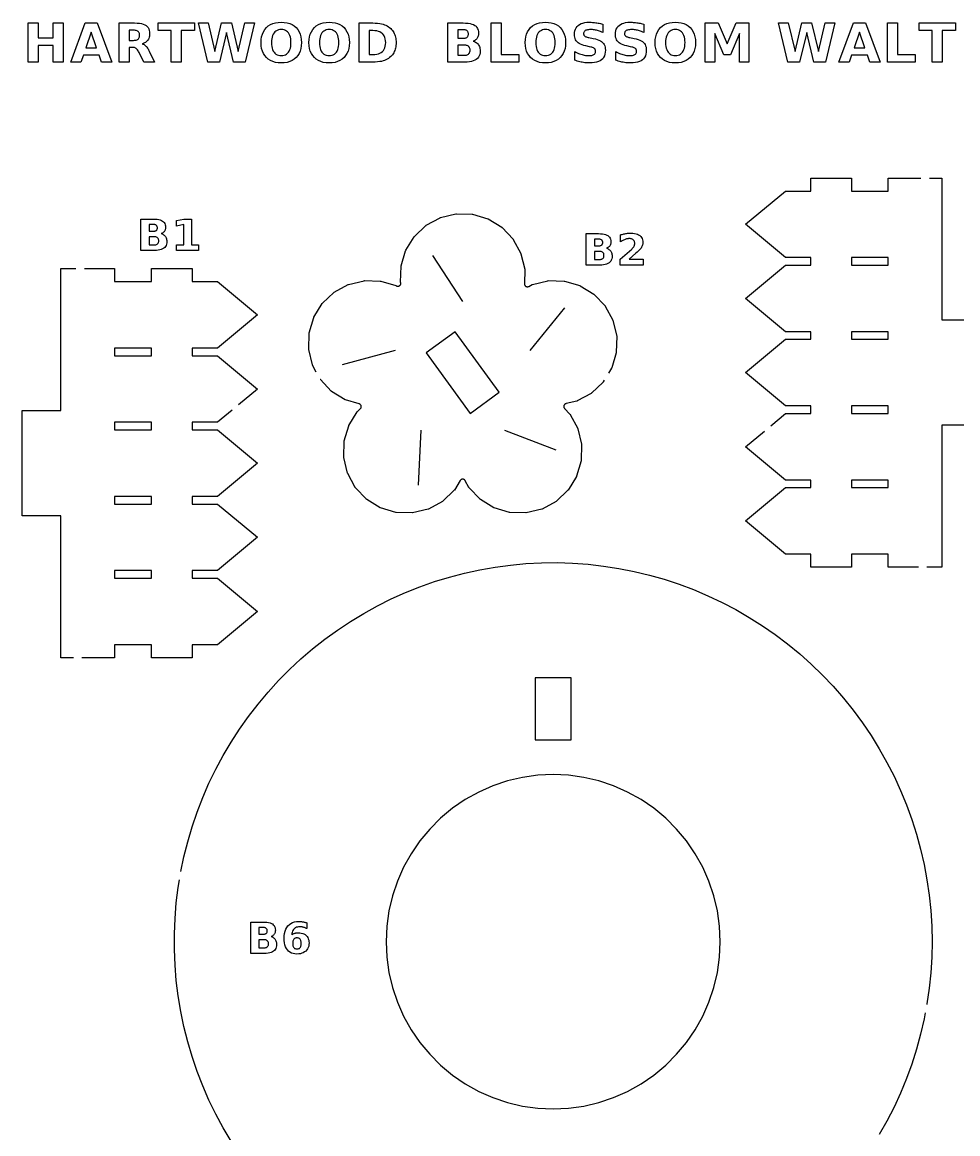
# Model space of a CAD drawing. Header units: millimetres. Extents: x 8 to 295, y 9 to 290.
# Drawn here: x 8.9 to 81.3, y 204.1 to 290.1 of the extents above; entities that cross this region are included whole.
import ezdxf

# ---------------------------------------------------------------- set-up
doc = ezdxf.new("R2010")
doc.units = ezdxf.units.MM
for name, color, linetype in [('CUT', 1, 'CONTINUOUS'), ('ENGRAVE', 5, 'CONTINUOUS'), ('SCORE', 7, 'CONTINUOUS')]:
    doc.layers.add(name, color=color, linetype=linetype)

msp = doc.modelspace()

# ---------------------------------------------------------------- linework, layer by layer
at = {"layer": 'CUT', "color": 1}
for points in [[(66.8415, 258.8982), (67.9728, 259.841), (69.925, 259.841), (69.925, 260.425), (67.9728, 260.425), (64.8828, 263), (67.9728, 265.575), (69.925, 265.575), (69.925, 266.159), (67.9728, 266.159), (64.8828, 268.734), (67.9728, 271.309), (69.925, 271.309), (69.925, 271.893), (67.9728, 271.893), (64.8828, 274.468), (67.9728, 277.043), (69.925, 277.043), (69.925, 278.043), (73.075, 278.043), (73.075, 277.043), (75.925, 277.043), (75.925, 278.043), (78.4516, 278.043)], [(79.1016, 278.043), (80.075, 278.043), (80.075, 267.075), (83.075, 267.075), (83.075, 258.925), (80.075, 258.925), (80.075, 247.957), (78.918, 247.957)], [(31.6742, 263.0378), (31.3862, 263.5684), (31.3797, 263.5816), (31.3756, 263.5958), (31.0883, 264.7924), (31.0855, 264.8069), (31.0853, 264.8216), (31.1175, 266.0519), (31.1185, 266.0666), (31.1221, 266.0808), (31.4716, 267.2609), (31.4764, 267.2748), (31.4836, 267.2876), (32.1266, 268.337), (32.1348, 268.3492), (32.145, 268.3598), (33.0378, 269.2069), (33.0489, 269.2166), (33.0615, 269.2242), (34.143, 269.8114), (34.1563, 269.8179), (34.1704, 269.8219), (35.3671, 270.1092), (35.3816, 270.112), (35.3963, 270.1123), (36.6265, 270.08), (36.6412, 270.079), (36.6555, 270.0755), (37.8355, 269.7259), (37.8494, 269.7211), (37.8623, 269.714), (37.8657, 269.7119), (37.8867, 269.7004), (37.907, 269.6918), (37.928, 269.6852), (37.9496, 269.6806), (37.9716, 269.6783), (37.9937, 269.678), (38.0156, 269.68), (38.0373, 269.6841), (38.0585, 269.6903), (38.079, 269.6985), (38.0986, 269.7087), (38.117, 269.7208), (38.1342, 269.7347), (38.15, 269.7501), (38.1642, 269.767), (38.1766, 269.7853), (38.1872, 269.8046), (38.1958, 269.8249), (38.2025, 269.846), (38.207, 269.8676), (38.2094, 269.8895), (38.2096, 269.9116), (38.2076, 269.9336), (38.2032, 269.9571), (38.2023, 269.961), (38.1994, 269.9755), (38.1992, 269.9902), (38.2314, 271.2204), (38.2324, 271.2351), (38.236, 271.2494), (38.5855, 272.4294), (38.5903, 272.4433), (38.5975, 272.4562), (39.2405, 273.5055), (39.2487, 273.5178), (39.2589, 273.5283), (40.1517, 274.3755), (40.1628, 274.3851), (40.1754, 274.3927), (41.2569, 274.9799), (41.2702, 274.9864), (41.2843, 274.9905), (42.481, 275.2777), (42.4955, 275.2806), (42.5102, 275.2808), (43.7404, 275.2486), (43.7551, 275.2476), (43.7694, 275.244), (44.9494, 274.8945), (44.9633, 274.8897), (44.9762, 274.8825), (46.0255, 274.2395), (46.0378, 274.2313), (46.0483, 274.2211), (46.8955, 273.3283), (46.9051, 273.3172), (46.9127, 273.3046), (47.4999, 272.2231), (47.5064, 272.2098), (47.5105, 272.1957), (47.7977, 270.999), (47.8006, 270.9845), (47.8008, 270.9698), (47.7721, 269.8722), (47.7726, 269.8479), (47.7754, 269.8256), (47.7804, 269.8038), (47.7875, 269.7825), (47.7967, 269.7621), (47.8079, 269.7426), (47.8209, 269.7244), (47.8357, 269.7076), (47.8522, 269.6923), (47.87, 269.6787), (47.8891, 269.667), (47.9093, 269.6573), (47.9304, 269.6496), (47.9521, 269.644), (47.9743, 269.6406), (47.9967, 269.6395), (48.0191, 269.6406), (48.0412, 269.6439), (48.063, 269.6494), (48.084, 269.6571), (48.1059, 269.6676), (48.3708, 269.8114), (48.3841, 269.8179), (48.3982, 269.8219), (49.5949, 270.1092), (49.6094, 270.112), (49.6241, 270.1123), (50.8543, 270.08), (50.869, 270.079), (50.8833, 270.0755), (52.0633, 269.7259), (52.0772, 269.7211), (52.0901, 269.714), (53.1394, 269.071), (53.1517, 269.0627), (53.1622, 269.0525), (54.0094, 268.1598), (54.019, 268.1487), (54.0266, 268.1361), (54.6138, 267.0545), (54.6203, 267.0413), (54.6244, 267.0271), (54.9117, 265.8304), (54.9145, 265.816), (54.9147, 265.8013), (54.8825, 264.571), (54.8815, 264.5563), (54.8779, 264.5421), (54.5284, 263.362), (54.5236, 263.3481), (54.5164, 263.3353), (54.2873, 262.9613)], [(12.8984, 240.957), (11.925, 240.957), (11.925, 251.925), (8.925, 251.925), (8.925, 260.075), (11.925, 260.075), (11.925, 271.043), (13.082, 271.043)], [(13.732, 271.043), (16.075, 271.043), (16.075, 270.043), (18.925, 270.043), (18.925, 271.043), (22.075, 271.043), (22.075, 270.043), (24.0272, 270.043), (27.1172, 267.468), (24.0272, 264.893), (22.075, 264.893), (22.075, 264.309), (24.0272, 264.309), (27.1172, 261.734), (25.6578, 260.5179)], [(53.9476, 262.407), (53.8734, 262.2859), (53.8652, 262.2737), (53.855, 262.2631), (52.9622, 261.416), (52.9511, 261.4063), (52.9385, 261.3987), (51.857, 260.8115), (51.8437, 260.805), (51.8296, 260.801), (50.9965, 260.601), (50.9732, 260.5942), (50.9525, 260.5857), (50.9326, 260.5753), (50.9139, 260.5629), (50.8966, 260.5487), (50.8807, 260.5329), (50.8665, 260.5156), (50.854, 260.4969), (50.8435, 260.4771), (50.8351, 260.4563), (50.8287, 260.4348), (50.8245, 260.4128), (50.8225, 260.3905), (50.8228, 260.3681), (50.8253, 260.3458), (50.8299, 260.3238), (50.8368, 260.3025), (50.8457, 260.2819), (50.8567, 260.2624), (50.8695, 260.244), (50.8853, 260.2255), (51.2921, 259.7969), (51.3018, 259.7858), (51.3093, 259.7732), (51.8966, 258.6916), (51.903, 258.6784), (51.9071, 258.6642), (52.1944, 257.4676), (52.1972, 257.4531), (52.1974, 257.4384), (52.1652, 256.2081), (52.1642, 256.1934), (52.1606, 256.1792), (51.8111, 254.9991), (51.8063, 254.9852), (51.7992, 254.9724), (51.1561, 253.923), (51.1479, 253.9108), (51.1377, 253.9002), (50.245, 253.0531), (50.2339, 253.0434), (50.2213, 253.0358), (49.1397, 252.4486), (49.1265, 252.4421), (49.1123, 252.4381), (47.9156, 252.1508), (47.9012, 252.148), (47.8865, 252.1477), (46.6562, 252.18), (46.6415, 252.181), (46.6272, 252.1845), (45.4472, 252.5341), (45.4333, 252.5389), (45.4204, 252.546), (44.3711, 253.189), (44.3589, 253.1973), (44.3483, 253.2075), (43.5012, 254.1002), (43.4915, 254.1113), (43.4839, 254.1239), (43.202, 254.6432), (43.1893, 254.664), (43.1758, 254.6819), (43.1606, 254.6983), (43.1438, 254.7132), (43.1256, 254.7263), (43.1062, 254.7375), (43.0858, 254.7468), (43.0645, 254.754), (43.0427, 254.759), (43.0204, 254.7618), (42.998, 254.7624), (42.9756, 254.7607), (42.9536, 254.7569), (42.932, 254.7508), (42.9111, 254.7426), (42.8911, 254.7324), (42.8723, 254.7203), (42.8547, 254.7063), (42.8387, 254.6907), (42.8242, 254.6736), (42.8105, 254.6535), (42.3629, 253.923), (42.3546, 253.9108), (42.3444, 253.9002), (41.4517, 253.0531), (41.4406, 253.0434), (41.428, 253.0358), (40.3464, 252.4486), (40.3332, 252.4421), (40.3191, 252.4381), (39.1224, 252.1508), (39.1079, 252.148), (39.0932, 252.1477), (37.8629, 252.18), (37.8482, 252.181), (37.834, 252.1845), (36.654, 252.5341), (36.64, 252.5389), (36.6272, 252.546), (35.5778, 253.189), (35.5656, 253.1973), (35.555, 253.2075), (34.7079, 254.1002), (34.6982, 254.1113), (34.6907, 254.1239), (34.1034, 255.2055), (34.097, 255.2187), (34.0929, 255.2329), (33.8056, 256.4296), (33.8028, 256.444), (33.8026, 256.4587), (33.8348, 257.689), (33.8358, 257.7037), (33.8394, 257.7179), (34.1889, 258.898), (34.1937, 258.9119), (34.2008, 258.9247), (34.8439, 259.9741), (34.8521, 259.9863), (34.8623, 259.9969), (35.0809, 260.2043), (35.0977, 260.2219), (35.1115, 260.2396), (35.1234, 260.2586), (35.1334, 260.2786), (35.1414, 260.2996), (35.1472, 260.3213), (35.1509, 260.3434), (35.1523, 260.3658), (35.1515, 260.3882), (35.1485, 260.4104), (35.1432, 260.4322), (35.1358, 260.4534), (35.1264, 260.4737), (35.115, 260.493), (35.1017, 260.511), (35.0866, 260.5277), (35.07, 260.5427), (35.052, 260.5561), (35.0328, 260.5676), (35.0124, 260.5771), (34.9895, 260.5851), (33.9367, 260.897), (33.9228, 260.9018), (33.9099, 260.9089), (32.8606, 261.5519), (32.8483, 261.5602), (32.8378, 261.5704), (31.9906, 262.4631), (31.9864, 262.4679)], [(25.1585, 260.1018), (24.0272, 259.159), (22.075, 259.159), (22.075, 258.575), (24.0272, 258.575), (27.1172, 256), (24.0272, 253.425), (22.075, 253.425), (22.075, 252.841), (24.0272, 252.841), (27.1172, 250.266), (24.0272, 247.691), (22.075, 247.691), (22.075, 247.107), (24.0272, 247.107), (27.1172, 244.532), (24.0272, 241.957), (22.075, 241.957), (22.075, 240.957), (18.925, 240.957), (18.925, 241.957), (16.075, 241.957), (16.075, 240.957), (13.5484, 240.957)], [(78.268, 247.957), (75.925, 247.957), (75.925, 248.957), (73.075, 248.957), (73.075, 247.957), (69.925, 247.957), (69.925, 248.957), (67.9728, 248.957), (64.8828, 251.532), (67.9728, 254.107), (69.925, 254.107), (69.925, 254.691), (67.9728, 254.691), (64.8828, 257.266), (66.3422, 258.4821)], [(21.1987, 224.4291), (21.4351, 225.5639), (21.7286, 226.7311), (22.0699, 227.8852), (22.4582, 229.0244), (22.893, 230.1467), (23.3734, 231.2502), (23.8988, 232.333), (24.4682, 233.3933), (25.0807, 234.4294), (25.7351, 235.4395), (26.4305, 236.4218), (27.1656, 237.3748), (27.9393, 238.2967), (28.7501, 239.1862), (29.5967, 240.0416), (30.4778, 240.8615), (31.3918, 241.6445), (32.3371, 242.3894), (33.3123, 243.0948), (34.3156, 243.7596), (35.3453, 244.3827), (36.3997, 244.9629), (37.4771, 245.4994), (38.5756, 245.9912), (39.6934, 246.4375), (40.8285, 246.8375), (41.9791, 247.1905), (43.1432, 247.4961), (44.3189, 247.7535), (45.5042, 247.9625), (46.697, 248.1227), (47.8954, 248.2337), (49.0974, 248.2955), (50.3009, 248.3078), (51.5039, 248.2708), (52.7043, 248.1844), (53.9002, 248.0487), (55.0895, 247.8641), (56.2702, 247.6308), (57.4404, 247.3493), (58.598, 247.0199), (59.7411, 246.6433), (60.8678, 246.2201), (61.9762, 245.7509), (63.0643, 245.2367), (64.1305, 244.6782), (65.1728, 244.0764), (66.1895, 243.4324), (67.1789, 242.7471), (68.1394, 242.0218), (69.0692, 241.2577), (69.9669, 240.456), (70.831, 239.6182), (71.6599, 238.7456), (72.4523, 237.8397), (73.2068, 236.902), (73.9222, 235.9342), (74.5973, 234.9378), (75.2309, 233.9145), (75.8219, 232.8661), (76.3694, 231.7943), (76.8725, 230.7009), (77.3302, 229.5878), (77.7418, 228.4568), (78.1067, 227.3099), (78.4242, 226.149), (78.6937, 224.976), (78.9148, 223.7929), (79.0872, 222.6018), (79.2106, 221.4046), (79.2847, 220.2033), (79.3094, 219), (79.2847, 217.7967), (79.2106, 216.5954), (79.0872, 215.3982), (78.9148, 214.2071), (78.9024, 214.1403)], [(25.0807, 203.5706), (24.4682, 204.6067), (23.8988, 205.667), (23.3734, 206.7498), (22.893, 207.8533), (22.4582, 208.9756), (22.0699, 210.1148), (21.7286, 211.2689), (21.4351, 212.4361), (21.1897, 213.6144), (20.9928, 214.8018), (20.8449, 215.9962), (20.7462, 217.1957), (20.6968, 218.3982), (20.6968, 219.6018), (20.7462, 220.8043), (20.8449, 222.0038), (20.9928, 223.1982), (21.0906, 223.7882)], [(78.7829, 213.5014), (78.6937, 213.024), (78.4242, 211.851), (78.1067, 210.6901), (77.7418, 209.5432), (77.3302, 208.4122), (76.8725, 207.2991), (76.3694, 206.2057), (75.8219, 205.1339), (75.2309, 204.0855)]]:
    msp.add_lwpolyline(points, dxfattribs=at)
for points in [[(73.075, 271.893), (73.075, 271.309), (75.925, 271.309), (75.925, 271.893), (73.075, 271.893)], [(45.8302, 261.4779), (42.4269, 266.1621), (40.1698, 264.5221), (43.5731, 259.8379), (45.8302, 261.4779)], [(73.075, 266.159), (73.075, 265.575), (75.925, 265.575), (75.925, 266.159), (73.075, 266.159)], [(16.075, 264.309), (18.925, 264.309), (18.925, 264.893), (16.075, 264.893), (16.075, 264.309)], [(75.925, 260.425), (73.075, 260.425), (73.075, 259.841), (75.925, 259.841), (75.925, 260.425)], [(16.075, 258.575), (18.925, 258.575), (18.925, 259.159), (16.075, 259.159), (16.075, 258.575)], [(75.925, 254.691), (73.075, 254.691), (73.075, 254.107), (75.925, 254.107), (75.925, 254.691)], [(18.925, 252.841), (18.925, 253.425), (16.075, 253.425), (16.075, 252.841), (18.925, 252.841)], [(18.925, 247.107), (18.925, 247.691), (16.075, 247.691), (16.075, 247.107), (18.925, 247.107)], [(48.605, 236.6429), (48.605, 235.0357), (48.605, 234.605), (51.395, 234.605), (51.395, 235.0714), (51.395, 236.7857), (51.395, 238.9643), (51.395, 239.395), (48.605, 239.395), (48.605, 238.9286), (48.605, 236.6429)], [(62.7048, 221.3749), (62.4315, 222.5371), (62.0521, 223.669), (61.5699, 224.7611), (60.989, 225.8041), (60.3143, 226.789), (59.5516, 227.7075), (58.7075, 228.5516), (57.789, 229.3143), (56.8041, 229.989), (55.7611, 230.5699), (54.669, 231.0521), (53.5371, 231.4315), (52.3749, 231.7048), (51.1926, 231.8698), (50, 231.9249), (48.8074, 231.8698), (47.6251, 231.7048), (46.4629, 231.4315), (45.331, 231.0521), (44.2389, 230.5699), (43.1959, 229.989), (42.211, 229.3143), (41.2925, 228.5516), (40.4484, 227.7075), (39.6857, 226.789), (39.011, 225.8041), (38.4301, 224.7611), (37.9479, 223.669), (37.5685, 222.5371), (37.2952, 221.3749), (37.1302, 220.1926), (37.0751, 219), (37.1302, 217.8074), (37.2952, 216.6251), (37.5685, 215.4629), (37.9479, 214.331), (38.4301, 213.2389), (39.011, 212.1959), (39.6857, 211.211), (40.4484, 210.2925), (41.2925, 209.4484), (42.211, 208.6857), (43.1959, 208.011), (44.2389, 207.4301), (45.331, 206.9479), (46.4629, 206.5685), (47.6251, 206.2952), (48.8074, 206.1302), (50, 206.0751), (51.1926, 206.1302), (52.3749, 206.2952), (53.5371, 206.5685), (54.669, 206.9479), (55.7611, 207.4301), (56.8041, 208.011), (57.789, 208.6857), (58.7075, 209.4484), (59.5516, 210.2925), (60.3143, 211.211), (60.989, 212.1959), (61.5699, 213.2389), (62.0521, 214.331), (62.4315, 215.4629), (62.7048, 216.6251), (62.8698, 217.8074), (62.9249, 219), (62.8698, 220.1926), (62.7048, 221.3749)]]:
    msp.add_lwpolyline(points, close=True, dxfattribs=at)
at = {"layer": 'ENGRAVE', "color": 5}
for points in [[(12.1047, 290.0375), (12.1047, 287), (11.3214, 287), (11.3214, 288.2878), (10.1658, 288.2878), (10.1658, 287), (9.3825, 287), (9.3825, 290.0375), (10.1658, 290.0375), (10.1658, 288.8799), (11.3214, 288.8799), (11.3214, 290.0375), (12.1047, 290.0375)], [(15.8582, 287), (15.0708, 287), (14.8796, 287.5534), (13.6548, 287.5534), (13.4615, 287), (12.6742, 287), (13.7992, 290.0375), (14.7331, 290.0375), (15.8582, 287)], [(17.9885, 290.0151), (18.144, 289.9872), (18.2818, 289.948), (18.4017, 289.8976), (18.5039, 289.8361), (18.5893, 289.7625), (18.6593, 289.6758), (18.7137, 289.5762), (18.7525, 289.4636), (18.7758, 289.3379), (18.7836, 289.1993), (18.7796, 289.1019), (18.7674, 289.0105), (18.7472, 288.9252), (18.719, 288.8457), (18.6826, 288.7723), (18.6381, 288.7049), (18.5856, 288.6433), (18.5248, 288.5874), (18.4558, 288.5371), (18.3786, 288.4924), (18.2933, 288.4534), (18.1997, 288.4201), (18.2523, 288.4053), (18.3031, 288.3854), (18.352, 288.3603), (18.3991, 288.3301), (18.4443, 288.2948), (18.4876, 288.2543), (18.5301, 288.2075), (18.5727, 288.1533), (18.6155, 288.0918), (18.6585, 288.0228), (18.7016, 287.9464), (18.745, 287.8626), (19.1702, 287), (18.336, 287), (17.9657, 287.7548), (17.9284, 287.8267), (17.8908, 287.8907), (17.8531, 287.9466), (17.8152, 287.9944), (17.7771, 288.0343), (17.7389, 288.0661), (17.6985, 288.0916), (17.6538, 288.1124), (17.6049, 288.1286), (17.5517, 288.1402), (17.4943, 288.1472), (17.4327, 288.1495), (17.2109, 288.1495), (17.2109, 287), (16.4277, 287), (16.4277, 290.0375), (17.6239, 290.0375), (17.8151, 290.0319), (17.9885, 290.0151)], [(20.4497, 287), (20.4497, 289.4455), (19.4406, 289.4455), (19.4406, 290.0375), (22.2401, 290.0375), (22.2401, 289.4455), (21.233, 289.4455), (21.233, 287), (20.4497, 287)], [(25.6253, 287.8301), (26.1502, 290.0375), (26.8949, 290.0375), (26.1787, 287), (25.2754, 287), (24.724, 289.3092), (24.1788, 287), (23.2755, 287), (22.5532, 290.0375), (23.304, 290.0375), (23.8289, 287.8301), (24.3497, 290.0375), (25.1045, 290.0375), (25.6253, 287.8301)], [(29.962, 289.8014), (30.1092, 289.6733), (30.236, 289.5248), (30.3398, 289.3584), (30.4205, 289.1744), (30.4781, 288.9726), (30.5127, 288.753), (30.5243, 288.5157), (30.5127, 288.279), (30.4781, 288.06), (30.4205, 287.8586), (30.3398, 287.6748), (30.236, 287.5086), (30.1092, 287.3601), (29.962, 287.232), (29.7973, 287.1273), (29.6148, 287.0458), (29.4148, 286.9876), (29.1971, 286.9526), (28.9618, 286.941), (28.727, 286.9526), (28.5098, 286.9876), (28.3099, 287.0458), (28.1276, 287.1273), (27.9627, 287.232), (27.8153, 287.3601), (27.6882, 287.5086), (27.5842, 287.6748), (27.5033, 287.8586), (27.4455, 288.06), (27.4108, 288.279), (27.3993, 288.5157), (27.4108, 288.753), (27.4455, 288.9726), (27.5033, 289.1744), (27.5842, 289.3584), (27.6882, 289.5248), (27.8153, 289.6733), (27.9627, 289.8014), (28.1276, 289.9062), (28.3099, 289.9877), (28.5098, 290.0459), (28.727, 290.0808), (28.9618, 290.0924), (29.1971, 290.0808), (29.4148, 290.0459), (29.6148, 289.9877), (29.7973, 289.9062), (29.962, 289.8014)], [(33.818, 289.6733), (33.9448, 289.5248), (34.0485, 289.3584), (34.1292, 289.1744), (34.1869, 288.9726), (34.2215, 288.753), (34.233, 288.5157), (34.2215, 288.279), (34.1869, 288.06), (34.1292, 287.8586), (34.0485, 287.6748), (33.9448, 287.5086), (33.818, 287.3601), (33.6708, 287.232), (33.506, 287.1273), (33.3236, 287.0458), (33.1235, 286.9876), (32.9058, 286.9526), (32.6705, 286.941), (32.4358, 286.9526), (32.2185, 286.9876), (32.0187, 287.0458), (31.8363, 287.1273), (31.6715, 287.232), (31.524, 287.3601), (31.3969, 287.5086), (31.2929, 287.6748), (31.212, 287.8586), (31.1542, 288.06), (31.1195, 288.279), (31.108, 288.5157), (31.1195, 288.753), (31.1542, 288.9726), (31.212, 289.1744), (31.2929, 289.3584), (31.3969, 289.5248), (31.524, 289.6733), (31.6715, 289.8014), (31.8363, 289.9062), (32.0187, 289.9877), (32.2185, 290.0459), (32.4358, 290.0808), (32.6705, 290.0924), (32.9058, 290.0808), (33.1235, 290.0459), (33.3236, 289.9877), (33.506, 289.9062), (33.6708, 289.8014), (33.818, 289.6733)], [(36.7255, 289.969), (36.8482, 289.9388), (36.9584, 289.9021), (37.0633, 289.8578), (37.1628, 289.8058), (37.2569, 289.7462), (37.3457, 289.679), (37.429, 289.6042), (37.4972, 289.5339), (37.5592, 289.4602), (37.6152, 289.3829), (37.665, 289.3022), (37.7088, 289.2179), (37.7464, 289.1301), (37.7781, 289.0386), (37.8041, 288.9432), (37.8242, 288.8438), (37.8387, 288.7404), (37.8473, 288.6331), (37.8502, 288.5218), (37.8473, 288.4093), (37.8387, 288.3008), (37.8242, 288.1965), (37.8041, 288.0964), (37.7781, 288.0003), (37.7464, 287.9084), (37.7088, 287.8203), (37.665, 287.7358), (37.6152, 287.6549), (37.5592, 287.5775), (37.4972, 287.5036), (37.429, 287.4333), (37.3449, 287.3585), (37.2554, 287.2913), (37.1605, 287.2317), (37.0601, 287.1797), (36.9543, 287.1354), (36.8431, 287.0987), (36.7197, 287.0685), (36.5773, 287.0439), (36.4159, 287.0247), (36.2355, 287.011), (36.0361, 287.0027), (35.8177, 287), (34.9917, 287), (34.9917, 290.0375), (35.8177, 290.0375), (36.0385, 290.0348), (36.2396, 290.0266), (36.4212, 290.0128), (36.5831, 289.9937), (36.7255, 289.969)], [(44.2559, 288.2867), (44.2905, 288.2135), (44.3174, 288.1353), (44.3366, 288.0521), (44.3481, 287.9639), (44.352, 287.8708), (44.3437, 287.7305), (44.319, 287.6027), (44.2777, 287.4873), (44.22, 287.3843), (44.1457, 287.2938), (44.0549, 287.2157), (43.9473, 287.1498), (43.8225, 287.0958), (43.6806, 287.0539), (43.5214, 287.024), (43.3451, 287.006), (43.1516, 287), (41.8516, 287), (41.8516, 290.0375), (43.0275, 290.0375), (43.2287, 290.0322), (43.4106, 290.0163), (43.573, 289.9897), (43.7161, 289.9525), (43.8398, 289.9047), (43.9441, 289.8463), (44.0308, 289.7761), (44.1017, 289.6932), (44.1569, 289.5976), (44.1963, 289.4891), (44.22, 289.3679), (44.2279, 289.2339), (44.225, 289.1618), (44.2163, 289.0934), (44.2019, 289.0287), (44.1817, 288.9676), (44.1558, 288.9102), (44.1241, 288.8565), (44.0869, 288.8068), (44.0445, 288.7617), (43.9969, 288.7209), (43.9442, 288.6847), (43.8862, 288.6529), (43.823, 288.6256), (43.9039, 288.5977), (43.9785, 288.563), (44.0468, 288.5213), (44.1087, 288.4728), (44.1643, 288.4173), (44.2136, 288.355), (44.2559, 288.2867)], [(45.1941, 287), (45.1941, 290.0375), (45.9774, 290.0375), (45.9774, 287.592), (47.3527, 287.592), (47.3527, 287), (45.1941, 287)], [(50.5508, 289.6733), (50.6776, 289.5248), (50.7814, 289.3584), (50.8621, 289.1744), (50.9197, 288.9726), (50.9543, 288.753), (50.9658, 288.5157), (50.9543, 288.279), (50.9197, 288.06), (50.8621, 287.8586), (50.7814, 287.6748), (50.6776, 287.5086), (50.5508, 287.3601), (50.4036, 287.232), (50.2388, 287.1273), (50.0564, 287.0458), (49.8563, 286.9876), (49.6386, 286.9526), (49.4033, 286.941), (49.1686, 286.9526), (48.9513, 286.9876), (48.7515, 287.0458), (48.5692, 287.1273), (48.4043, 287.232), (48.2569, 287.3601), (48.1297, 287.5086), (48.0257, 287.6748), (47.9448, 287.8586), (47.887, 288.06), (47.8524, 288.279), (47.8408, 288.5157), (47.8524, 288.753), (47.887, 288.9726), (47.9448, 289.1744), (48.0257, 289.3584), (48.1297, 289.5248), (48.2569, 289.6733), (48.4043, 289.8014), (48.5692, 289.9062), (48.7515, 289.9877), (48.9513, 290.0459), (49.1686, 290.0808), (49.4033, 290.0924), (49.6386, 290.0808), (49.8563, 290.0459), (50.0564, 289.9877), (50.2388, 289.9062), (50.4036, 289.8014), (50.5508, 289.6733)], [(53.5101, 289.4238), (53.4298, 289.4473), (53.3501, 289.4679), (53.2715, 289.4853), (53.1943, 289.4995), (53.1187, 289.5106), (53.0445, 289.5185), (52.9717, 289.5232), (52.9005, 289.5248), (52.811, 289.5227), (52.7296, 289.5162), (52.6563, 289.5055), (52.5912, 289.4905), (52.5343, 289.4711), (52.4854, 289.4475), (52.4444, 289.4194), (52.4108, 289.3865), (52.3847, 289.3488), (52.3661, 289.3065), (52.3549, 289.2593), (52.3512, 289.2074), (52.3537, 289.1682), (52.3612, 289.132), (52.3738, 289.0988), (52.3914, 289.0686), (52.414, 289.0414), (52.4417, 289.0172), (52.476, 288.995), (52.5184, 288.9739), (52.5691, 288.9539), (52.628, 288.9349), (52.695, 288.917), (52.7703, 288.9002), (53.1039, 288.8331), (53.2646, 288.7962), (53.4091, 288.7535), (53.5373, 288.7049), (53.6492, 288.6504), (53.7448, 288.5901), (53.8241, 288.5238), (53.8894, 288.4498), (53.9428, 288.3661), (53.9844, 288.2726), (54.014, 288.1694), (54.0318, 288.0565), (54.0378, 287.9338), (54.0295, 287.7735), (54.0046, 287.6274), (53.9632, 287.4957), (53.9053, 287.3782), (53.8308, 287.275), (53.7397, 287.1862), (53.6316, 287.1112), (53.5061, 287.05), (53.3631, 287.0023), (53.2026, 286.9682), (53.0247, 286.9478), (52.8293, 286.941), (52.7329, 286.9425), (52.6364, 286.9471), (52.5399, 286.9547), (52.4432, 286.9654), (52.3464, 286.9791), (52.2494, 286.9959), (52.1525, 287.0157), (52.0555, 287.0384), (51.9585, 287.0641), (51.8615, 287.0927), (51.7645, 287.1242), (51.6676, 287.1587), (51.6676, 287.8199), (51.764, 287.7705), (51.8594, 287.7253), (51.9537, 287.6844), (52.0469, 287.6477), (52.139, 287.6152), (52.2301, 287.587), (52.3201, 287.563), (52.409, 287.5434), (52.4969, 287.5282), (52.5837, 287.5173), (52.6694, 287.5108), (52.754, 287.5086), (52.8361, 287.511), (52.9115, 287.5181), (52.9803, 287.53), (53.0424, 287.5466), (53.0979, 287.568), (53.1466, 287.5941), (53.1883, 287.6246), (53.2224, 287.6592), (53.2489, 287.6978), (53.2678, 287.7406), (53.2792, 287.7874), (53.283, 287.8382), (53.2804, 287.8839), (53.2727, 287.9259), (53.2598, 287.9644), (53.2418, 287.9992), (53.2187, 288.0304), (53.1904, 288.0579), (53.1544, 288.0833), (53.1082, 288.1077), (53.0518, 288.1312), (52.9851, 288.1538), (52.9082, 288.1755), (52.8211, 288.1963), (52.518, 288.2634), (52.3729, 288.2992), (52.2414, 288.3414), (52.1235, 288.3901), (52.0193, 288.4452), (51.9287, 288.5067), (51.8517, 288.5747), (51.7873, 288.65), (51.7347, 288.7336), (51.6938, 288.8255), (51.6645, 288.9255), (51.647, 289.0339), (51.6411, 289.1505), (51.6493, 289.2959), (51.6737, 289.4297), (51.7144, 289.5518), (51.7713, 289.6623), (51.8446, 289.7611), (51.9341, 289.8483), (52.0389, 289.9229), (52.1579, 289.9839), (52.2911, 290.0314), (52.4386, 290.0653), (52.6004, 290.0857), (52.7764, 290.0924), (52.8602, 290.0914), (52.9448, 290.0883), (53.0302, 290.083), (53.1164, 290.0757), (53.2033, 290.0663), (53.2911, 290.0548), (53.3798, 290.0412), (53.4695, 290.0255), (53.5602, 290.0078), (53.6519, 289.9879), (53.7446, 289.9659), (53.8384, 289.9419), (53.8384, 289.299), (53.7553, 289.3348), (53.6729, 289.3675), (53.5912, 289.3972), (53.5101, 289.4238)], [(56.6777, 289.4238), (56.5973, 289.4473), (56.5177, 289.4679), (56.439, 289.4853), (56.3619, 289.4995), (56.2862, 289.5106), (56.212, 289.5185), (56.1393, 289.5232), (56.068, 289.5248), (55.9785, 289.5227), (55.8971, 289.5162), (55.8239, 289.5055), (55.7588, 289.4905), (55.7018, 289.4711), (55.653, 289.4475), (55.612, 289.4194), (55.5784, 289.3865), (55.5523, 289.3488), (55.5336, 289.3065), (55.5224, 289.2593), (55.5187, 289.2074), (55.5212, 289.1682), (55.5288, 289.132), (55.5414, 289.0988), (55.559, 289.0686), (55.5816, 289.0414), (55.6093, 289.0172), (55.6435, 288.995), (55.686, 288.9739), (55.7367, 288.9539), (55.7955, 288.9349), (55.8626, 288.917), (55.9378, 288.9002), (56.2715, 288.8331), (56.4322, 288.7962), (56.5767, 288.7535), (56.7048, 288.7049), (56.8167, 288.6504), (56.9124, 288.5901), (56.9917, 288.5238), (57.057, 288.4498), (57.1104, 288.3661), (57.1519, 288.2726), (57.1816, 288.1694), (57.1994, 288.0565), (57.2053, 287.9338), (57.197, 287.7735), (57.1722, 287.6274), (57.1308, 287.4957), (57.0729, 287.3782), (56.9983, 287.275), (56.9073, 287.1862), (56.7992, 287.1112), (56.6736, 287.05), (56.5306, 287.0023), (56.3702, 286.9682), (56.1922, 286.9478), (55.9968, 286.941), (55.9005, 286.9425), (55.804, 286.9471), (55.7074, 286.9547), (55.6107, 286.9654), (55.5139, 286.9791), (55.417, 286.9959), (55.32, 287.0157), (55.223, 287.0384), (55.1261, 287.0641), (55.0291, 287.0927), (54.9321, 287.1242), (54.8351, 287.1587), (54.8351, 287.8199), (54.9316, 287.7705), (55.0269, 287.7253), (55.1212, 287.6844), (55.2144, 287.6477), (55.3066, 287.6152), (55.3977, 287.587), (55.4877, 287.563), (55.5766, 287.5434), (55.6644, 287.5282), (55.7512, 287.5173), (55.8369, 287.5108), (55.9215, 287.5086), (56.0037, 287.511), (56.0791, 287.5181), (56.1479, 287.53), (56.21, 287.5466), (56.2654, 287.568), (56.3142, 287.5941), (56.3559, 287.6246), (56.3899, 287.6592), (56.4164, 287.6978), (56.4354, 287.7406), (56.4467, 287.7874), (56.4505, 287.8382), (56.4479, 287.8839), (56.4402, 287.9259), (56.4274, 287.9644), (56.4094, 287.9992), (56.3862, 288.0304), (56.358, 288.0579), (56.322, 288.0833), (56.2758, 288.1077), (56.2194, 288.1312), (56.1527, 288.1538), (56.0758, 288.1755), (55.9887, 288.1963), (55.6855, 288.2634), (55.5404, 288.2992), (55.409, 288.3414), (55.2911, 288.3901), (55.1869, 288.4452), (55.0962, 288.5067), (55.0192, 288.5747), (54.9549, 288.65), (54.9023, 288.7336), (54.8613, 288.8255), (54.8321, 288.9255), (54.8145, 289.0339), (54.8087, 289.1505), (54.8168, 289.2959), (54.8412, 289.4297), (54.8819, 289.5518), (54.9389, 289.6623), (55.0121, 289.7611), (55.1016, 289.8483), (55.2064, 289.9229), (55.3254, 289.9839), (55.4587, 290.0314), (55.6062, 290.0653), (55.7679, 290.0857), (55.9439, 290.0924), (56.0277, 290.0914), (56.1123, 290.0883), (56.1977, 290.083), (56.2839, 290.0757), (56.3709, 290.0663), (56.4587, 290.0548), (56.5473, 290.0412), (56.637, 290.0255), (56.7277, 290.0078), (56.8194, 289.9879), (56.9122, 289.9659), (57.0059, 289.9419), (57.0059, 289.299), (56.9229, 289.3348), (56.8405, 289.3675), (56.7587, 289.3972), (56.6777, 289.4238)], [(60.5946, 289.6733), (60.7215, 289.5248), (60.8252, 289.3584), (60.9059, 289.1744), (60.9636, 288.9726), (60.9982, 288.753), (61.0097, 288.5157), (60.9982, 288.279), (60.9636, 288.06), (60.9059, 287.8586), (60.8252, 287.6748), (60.7215, 287.5086), (60.5946, 287.3601), (60.4475, 287.232), (60.2827, 287.1273), (60.1003, 287.0458), (59.9002, 286.9876), (59.6825, 286.9526), (59.4472, 286.941), (59.2125, 286.9526), (58.9952, 286.9876), (58.7954, 287.0458), (58.613, 287.1273), (58.4482, 287.232), (58.3007, 287.3601), (58.1736, 287.5086), (58.0696, 287.6748), (57.9887, 287.8586), (57.9309, 288.06), (57.8962, 288.279), (57.8847, 288.5157), (57.8962, 288.753), (57.9309, 288.9726), (57.9887, 289.1744), (58.0696, 289.3584), (58.1736, 289.5248), (58.3007, 289.6733), (58.4482, 289.8014), (58.613, 289.9062), (58.7954, 289.9877), (58.9952, 290.0459), (59.2125, 290.0808), (59.4472, 290.0924), (59.6825, 290.0808), (59.9002, 290.0459), (60.1003, 289.9877), (60.2827, 289.9062), (60.4475, 289.8014), (60.5946, 289.6733)], [(65.1477, 287), (64.4071, 287), (64.4071, 289.2217), (63.7073, 287.5839), (63.2109, 287.5839), (62.511, 289.2217), (62.511, 287), (61.7684, 287), (61.7684, 290.0375), (62.7653, 290.0375), (63.457, 288.4119), (64.1528, 290.0375), (65.1477, 290.0375), (65.1477, 287)], [(70.5124, 287.8301), (71.0373, 290.0375), (71.7819, 290.0375), (71.0658, 287), (70.1624, 287), (69.6111, 289.3092), (69.0658, 287), (68.1625, 287), (67.4403, 290.0375), (68.191, 290.0375), (68.7159, 287.8301), (69.2367, 290.0375), (69.9915, 290.0375), (70.5124, 287.8301)], [(75.2831, 287), (74.4958, 287), (74.3045, 287.5534), (73.0798, 287.5534), (72.8865, 287), (72.0991, 287), (73.2242, 290.0375), (74.158, 290.0375), (75.2831, 287)], [(75.8526, 287), (75.8526, 290.0375), (76.6359, 290.0375), (76.6359, 287.592), (78.0112, 287.592), (78.0112, 287), (75.8526, 287)], [(79.3213, 287), (79.3213, 289.4455), (78.3122, 289.4455), (78.3122, 290.0375), (81.1117, 290.0375), (81.1117, 289.4455), (80.1046, 289.4455), (80.1046, 287), (79.3213, 287)], [(13.8501, 288.1169), (14.6822, 288.1169), (14.2672, 289.3254), (13.8501, 288.1169)], [(17.8935, 288.7822), (17.9262, 288.816), (17.9529, 288.8564), (17.9736, 288.9033), (17.9885, 288.9567), (17.9974, 289.0168), (18.0003, 289.0833), (17.9974, 289.1492), (17.9885, 289.2086), (17.9736, 289.2614), (17.9529, 289.3076), (17.9262, 289.3473), (17.8935, 289.3804), (17.854, 289.4077), (17.8068, 289.4301), (17.7519, 289.4475), (17.6892, 289.4599), (17.6187, 289.4674), (17.5405, 289.4699), (17.2109, 289.4699), (17.2109, 288.6907), (17.5405, 288.6907), (17.6187, 288.6932), (17.6892, 288.7008), (17.7519, 288.7136), (17.8068, 288.7314), (17.854, 288.7543), (17.8935, 288.7822)], [(28.4766, 289.3412), (28.4063, 289.2603), (28.346, 289.1662), (28.2967, 289.06), (28.2583, 288.9419), (28.2309, 288.8118), (28.2145, 288.6698), (28.209, 288.5157), (28.2145, 288.3623), (28.2309, 288.2207), (28.2583, 288.091), (28.2967, 287.9732), (28.346, 287.8672), (28.4063, 287.7731), (28.4766, 287.6923), (28.5558, 287.6262), (28.6439, 287.5747), (28.7409, 287.538), (28.8469, 287.516), (28.9618, 287.5086), (29.0773, 287.516), (29.1837, 287.538), (29.2812, 287.5747), (29.3696, 287.6262), (29.4489, 287.6923), (29.5192, 287.7731), (29.5795, 287.8672), (29.6288, 287.9732), (29.6672, 288.091), (29.6946, 288.2207), (29.7111, 288.3623), (29.7166, 288.5157), (29.7111, 288.6698), (29.6946, 288.8118), (29.6672, 288.9419), (29.6288, 289.06), (29.5795, 289.1662), (29.5192, 289.2603), (29.4489, 289.3412), (29.3696, 289.4073), (29.2812, 289.4587), (29.1837, 289.4954), (29.0773, 289.5175), (28.9618, 289.5248), (28.8469, 289.5175), (28.7409, 289.4954), (28.6439, 289.4587), (28.5558, 289.4073), (28.4766, 289.3412)], [(32.1151, 289.2603), (32.0548, 289.1662), (32.0054, 289.06), (31.9671, 288.9419), (31.9397, 288.8118), (31.9232, 288.6698), (31.9177, 288.5157), (31.9232, 288.3623), (31.9397, 288.2207), (31.9671, 288.091), (32.0054, 287.9732), (32.0548, 287.8672), (32.1151, 287.7731), (32.1853, 287.6923), (32.2645, 287.6262), (32.3526, 287.5747), (32.4496, 287.538), (32.5556, 287.516), (32.6705, 287.5086), (32.786, 287.516), (32.8925, 287.538), (32.9899, 287.5747), (33.0783, 287.6262), (33.1576, 287.6923), (33.2279, 287.7731), (33.2882, 287.8672), (33.3376, 287.9732), (33.376, 288.091), (33.4034, 288.2207), (33.4198, 288.3623), (33.4253, 288.5157), (33.4198, 288.6698), (33.4034, 288.8118), (33.376, 288.9419), (33.3376, 289.06), (33.2882, 289.1662), (33.2279, 289.2603), (33.1576, 289.3412), (33.0783, 289.4073), (32.9899, 289.4587), (32.8925, 289.4954), (32.786, 289.5175), (32.6705, 289.5248), (32.5556, 289.5175), (32.4496, 289.4954), (32.3526, 289.4587), (32.2645, 289.4073), (32.1853, 289.3412), (32.1151, 289.2603)], [(36.5951, 287.6978), (36.6985, 287.7573), (36.7892, 287.8301), (36.8666, 287.9154), (36.9299, 288.0127), (36.9792, 288.122), (37.0143, 288.2433), (37.0354, 288.3766), (37.0425, 288.5218), (37.0355, 288.6664), (37.0144, 288.799), (36.9794, 288.9196), (36.9304, 289.0282), (36.8673, 289.1248), (36.7902, 289.2095), (36.6997, 289.2816), (36.5965, 289.3406), (36.4804, 289.3865), (36.3517, 289.4193), (36.2101, 289.4389), (36.0557, 289.4455), (35.775, 289.4455), (35.775, 287.592), (36.0557, 287.592), (36.2095, 287.5987), (36.3506, 287.6185), (36.4792, 287.6516), (36.5951, 287.6978)], [(43.349, 288.943), (43.3782, 288.9722), (43.4021, 289.0058), (43.4207, 289.0437), (43.434, 289.0858), (43.4419, 289.1323), (43.4446, 289.183), (43.4419, 289.2332), (43.434, 289.2792), (43.4207, 289.3211), (43.4021, 289.3589), (43.3782, 289.3925), (43.349, 289.4221), (43.3146, 289.4473), (43.2753, 289.4679), (43.231, 289.4839), (43.1817, 289.4953), (43.1274, 289.5022), (43.0682, 289.5045), (42.6348, 289.5045), (42.6348, 288.8616), (43.0682, 288.8616), (43.1274, 288.8638), (43.1817, 288.8706), (43.231, 288.8819), (43.2753, 288.8977), (43.3146, 288.9181), (43.349, 288.943)], [(48.8479, 289.2603), (48.7876, 289.1662), (48.7383, 289.06), (48.6999, 288.9419), (48.6725, 288.8118), (48.656, 288.6698), (48.6506, 288.5157), (48.656, 288.3623), (48.6725, 288.2207), (48.6999, 288.091), (48.7383, 287.9732), (48.7876, 287.8672), (48.8479, 287.7731), (48.9181, 287.6923), (48.9973, 287.6262), (49.0854, 287.5747), (49.1825, 287.538), (49.2884, 287.516), (49.4033, 287.5086), (49.5188, 287.516), (49.6253, 287.538), (49.7227, 287.5747), (49.8111, 287.6262), (49.8905, 287.6923), (49.9608, 287.7731), (50.0211, 287.8672), (50.0704, 287.9732), (50.1088, 288.091), (50.1362, 288.2207), (50.1526, 288.3623), (50.1581, 288.5157), (50.1526, 288.6698), (50.1362, 288.8118), (50.1088, 288.9419), (50.0704, 289.06), (50.0211, 289.1662), (49.9608, 289.2603), (49.8905, 289.3412), (49.8111, 289.4073), (49.7227, 289.4587), (49.6253, 289.4954), (49.5188, 289.5175), (49.4033, 289.5248), (49.2884, 289.5175), (49.1825, 289.4954), (49.0854, 289.4587), (48.9973, 289.4073), (48.9181, 289.3412), (48.8479, 289.2603)], [(58.8918, 289.2603), (58.8315, 289.1662), (58.7821, 289.06), (58.7438, 288.9419), (58.7163, 288.8118), (58.6999, 288.6698), (58.6944, 288.5157), (58.6999, 288.3623), (58.7163, 288.2207), (58.7438, 288.091), (58.7821, 287.9732), (58.8315, 287.8672), (58.8918, 287.7731), (58.962, 287.6923), (59.0412, 287.6262), (59.1293, 287.5747), (59.2263, 287.538), (59.3323, 287.516), (59.4472, 287.5086), (59.5627, 287.516), (59.6692, 287.538), (59.7666, 287.5747), (59.855, 287.6262), (59.9343, 287.6923), (60.0046, 287.7731), (60.0649, 287.8672), (60.1143, 287.9732), (60.1526, 288.091), (60.1801, 288.2207), (60.1965, 288.3623), (60.202, 288.5157), (60.1965, 288.6698), (60.1801, 288.8118), (60.1526, 288.9419), (60.1143, 289.06), (60.0649, 289.1662), (60.0046, 289.2603), (59.9343, 289.3412), (59.855, 289.4073), (59.7666, 289.4587), (59.6692, 289.4954), (59.5627, 289.5175), (59.4472, 289.5248), (59.3323, 289.5175), (59.2263, 289.4954), (59.1293, 289.4587), (59.0412, 289.4073), (58.962, 289.3412), (58.8918, 289.2603)], [(73.2751, 288.1169), (74.1072, 288.1169), (73.6921, 289.3254), (73.2751, 288.1169)], [(43.486, 287.6688), (43.5158, 287.7105), (43.5389, 287.7579), (43.5555, 287.8109), (43.5654, 287.8695), (43.5687, 287.9338), (43.5654, 287.9969), (43.5556, 288.0544), (43.5392, 288.1065), (43.5162, 288.1531), (43.4867, 288.1942), (43.4507, 288.2299), (43.408, 288.26), (43.3587, 288.2847), (43.3027, 288.3039), (43.24, 288.3176), (43.1707, 288.3258), (43.0946, 288.3285), (42.6348, 288.3285), (42.6348, 287.533), (43.0946, 287.533), (43.1701, 287.5358), (43.239, 287.5441), (43.3014, 287.558), (43.3573, 287.5773), (43.4067, 287.6023), (43.4497, 287.6327), (43.486, 287.6688)], [(19.8658, 273.6629), (19.9153, 273.624), (19.9598, 273.5797), (19.9992, 273.5298), (20.033, 273.4752), (20.0607, 273.4166), (20.0822, 273.354), (20.0976, 273.2875), (20.1068, 273.2169), (20.1099, 273.1424), (20.1033, 273.0302), (20.0835, 272.928), (20.0505, 272.8356), (20.0043, 272.7533), (19.9449, 272.6808), (19.8723, 272.6183), (19.7862, 272.5656), (19.6864, 272.5225), (19.5728, 272.489), (19.4455, 272.465), (19.3044, 272.4506), (19.1496, 272.4458), (18.1096, 272.4458), (18.1096, 274.8758), (19.0503, 274.8758), (19.2113, 274.8716), (19.3568, 274.8588), (19.4867, 274.8376), (19.6012, 274.8078), (19.7001, 274.7696), (19.7836, 274.7228), (19.8529, 274.6667), (19.9097, 274.6004), (19.9539, 274.5239), (19.9854, 274.4371), (20.0043, 274.3401), (20.0106, 274.2329), (20.0083, 274.1753), (20.0014, 274.1205), (19.9899, 274.0687), (19.9737, 274.0199), (19.953, 273.974), (19.9276, 273.931), (19.8979, 273.8913), (19.8639, 273.8551), (19.8259, 273.8226), (19.7837, 273.7936), (19.7373, 273.7681), (19.6867, 273.7463), (19.7515, 273.724), (19.8111, 273.6962), (19.8658, 273.6629)], [(19.1737, 273.9423), (19.2131, 273.9514), (19.2485, 273.964), (19.28, 273.9803), (19.3075, 274.0002), (19.3309, 274.0236), (19.35, 274.0505), (19.3649, 274.0808), (19.3755, 274.1145), (19.3819, 274.1516), (19.384, 274.1922), (19.3819, 274.2324), (19.3755, 274.2692), (19.3649, 274.3027), (19.35, 274.3329), (19.3309, 274.3599), (19.3075, 274.3835), (19.28, 274.4036), (19.2485, 274.4201), (19.2131, 274.4329), (19.1737, 274.4421), (19.1303, 274.4476), (19.0829, 274.4494), (18.7362, 274.4494), (18.7362, 273.9351), (19.0829, 273.9351), (19.1303, 273.9369), (19.1737, 273.9423)], [(21.4216, 272.8788), (21.4216, 274.4494), (20.8536, 274.3322), (20.8536, 274.7586), (21.4184, 274.8758), (22.0141, 274.8758), (22.0141, 272.8788), (22.5674, 272.8788), (22.5674, 272.4458), (20.8682, 272.4458), (20.8682, 272.8788), (21.4216, 272.8788)], [(19.2694, 272.8922), (19.3142, 272.9077), (19.3537, 272.9276), (19.3881, 272.952), (19.4171, 272.9809), (19.441, 273.0142), (19.4595, 273.0521), (19.4727, 273.0945), (19.4806, 273.1414), (19.4833, 273.1929), (19.4806, 273.2433), (19.4728, 273.2894), (19.4597, 273.331), (19.4413, 273.3683), (19.4177, 273.4012), (19.3889, 273.4297), (19.3547, 273.4538), (19.3153, 273.4736), (19.2705, 273.4889), (19.2203, 273.4999), (19.1648, 273.5065), (19.104, 273.5086), (18.7362, 273.5086), (18.7362, 272.8723), (19.104, 272.8723), (19.1644, 272.8745), (19.2195, 272.8811), (19.2694, 272.8922)], [(54.3138, 272.5321), (54.3634, 272.4932), (54.4079, 272.4489), (54.4473, 272.399), (54.4811, 272.3444), (54.5088, 272.2858), (54.5303, 272.2232), (54.5457, 272.1567), (54.5549, 272.0861), (54.558, 272.0116), (54.5514, 271.8994), (54.5316, 271.7971), (54.4986, 271.7048), (54.4524, 271.6225), (54.393, 271.55), (54.3204, 271.4875), (54.2343, 271.4348), (54.1344, 271.3917), (54.0209, 271.3581), (53.8936, 271.3342), (53.7525, 271.3198), (53.5977, 271.315), (52.5577, 271.315), (52.5577, 273.745), (53.4984, 273.745), (53.6594, 273.7408), (53.8049, 273.728), (53.9348, 273.7068), (54.0493, 273.677), (54.1482, 273.6388), (54.2316, 273.592), (54.301, 273.5359), (54.3578, 273.4696), (54.4019, 273.3931), (54.4335, 273.3063), (54.4524, 273.2093), (54.4587, 273.1021), (54.4564, 273.0445), (54.4495, 272.9897), (54.4379, 272.9379), (54.4218, 272.8891), (54.4011, 272.8432), (54.3757, 272.8002), (54.3459, 272.7605), (54.312, 272.7243), (54.274, 272.6918), (54.2317, 272.6628), (54.1854, 272.6373), (54.1348, 272.6155), (54.1995, 272.5932), (54.2592, 272.5654), (54.3138, 272.5321)], [(53.6217, 272.8115), (53.6612, 272.8205), (53.6966, 272.8332), (53.7281, 272.8495), (53.7556, 272.8694), (53.7789, 272.8928), (53.7981, 272.9197), (53.8129, 272.9499), (53.8236, 272.9837), (53.8299, 273.0208), (53.8321, 273.0614), (53.8299, 273.1016), (53.8236, 273.1384), (53.8129, 273.1719), (53.7981, 273.2021), (53.7789, 273.2291), (53.7556, 273.2527), (53.7281, 273.2728), (53.6966, 273.2893), (53.6612, 273.3021), (53.6217, 273.3113), (53.5783, 273.3168), (53.531, 273.3186), (53.1843, 273.3186), (53.1843, 272.8043), (53.531, 272.8043), (53.5783, 272.8061), (53.6217, 272.8115)], [(56.9553, 271.7756), (56.9553, 271.315), (55.1894, 271.315), (55.1894, 271.7756), (56.0764, 272.5585), (56.1143, 272.5942), (56.1487, 272.6296), (56.1798, 272.6647), (56.2073, 272.6996), (56.2315, 272.7342), (56.2522, 272.7685), (56.2696, 272.8029), (56.2838, 272.8377), (56.2949, 272.873), (56.3028, 272.9088), (56.3076, 272.945), (56.3092, 272.9817), (56.306, 273.0368), (56.2964, 273.0882), (56.2805, 273.1359), (56.2582, 273.1799), (56.2295, 273.2202), (56.1944, 273.2567), (56.1541, 273.2886), (56.1095, 273.3146), (56.0607, 273.3349), (56.0078, 273.3493), (55.9506, 273.358), (55.8892, 273.3609), (55.8396, 273.3592), (55.7885, 273.354), (55.7358, 273.3452), (55.6816, 273.3331), (55.6259, 273.3174), (55.5686, 273.2983), (55.5099, 273.2757), (55.4498, 273.2497), (55.3883, 273.2203), (55.3255, 273.1876), (55.2614, 273.1514), (55.1959, 273.1119), (55.1959, 273.6457), (55.2663, 273.6681), (55.3364, 273.6887), (55.4062, 273.7074), (55.4758, 273.7242), (55.5451, 273.7392), (55.6142, 273.7524), (55.6828, 273.7635), (55.7511, 273.7727), (55.8188, 273.7798), (55.8862, 273.7849), (55.953, 273.788), (56.0194, 273.789), (56.1594, 273.7836), (56.2886, 273.7676), (56.407, 273.741), (56.5146, 273.7036), (56.6114, 273.6556), (56.6973, 273.5969), (56.7712, 273.5287), (56.8316, 273.4521), (56.8786, 273.367), (56.9122, 273.2736), (56.9323, 273.1717), (56.939, 273.0614), (56.9362, 272.996), (56.9276, 272.932), (56.9134, 272.8696), (56.8935, 272.8086), (56.8678, 272.7491), (56.8365, 272.6912), (56.796, 272.6307), (56.743, 272.5638), (56.6774, 272.4903), (56.5992, 272.4105), (56.5085, 272.3242), (56.4052, 272.2314), (55.886, 271.7756), (56.9553, 271.7756)], [(53.7175, 271.7614), (53.7623, 271.7769), (53.8018, 271.7968), (53.8361, 271.8212), (53.8652, 271.85), (53.889, 271.8834), (53.9076, 271.9213), (53.9208, 271.9637), (53.9287, 272.0106), (53.9314, 272.0621), (53.9287, 272.1125), (53.9209, 272.1586), (53.9078, 272.2002), (53.8894, 272.2375), (53.8658, 272.2704), (53.837, 272.2989), (53.8028, 272.323), (53.7634, 272.3428), (53.7185, 272.3581), (53.6684, 272.3691), (53.6129, 272.3756), (53.5521, 272.3778), (53.1843, 272.3778), (53.1843, 271.7414), (53.5521, 271.7414), (53.6125, 271.7437), (53.6676, 271.7503), (53.7175, 271.7614)], [(28.3623, 219.3093), (28.4118, 219.2705), (28.4563, 219.2262), (28.4957, 219.1763), (28.5296, 219.1217), (28.5572, 219.0631), (28.5788, 219.0005), (28.5941, 218.934), (28.6033, 218.8634), (28.6064, 218.7889), (28.5998, 218.6767), (28.58, 218.5744), (28.547, 218.4821), (28.5008, 218.3997), (28.4414, 218.3273), (28.3688, 218.2648), (28.2827, 218.2121), (28.1829, 218.169), (28.0693, 218.1354), (27.942, 218.1115), (27.8009, 218.0971), (27.6461, 218.0923), (26.6061, 218.0923), (26.6061, 220.5223), (27.5469, 220.5223), (27.7078, 220.5181), (27.8533, 220.5053), (27.9833, 220.4841), (28.0977, 220.4543), (28.1967, 220.4161), (28.2801, 220.3693), (28.3495, 220.3132), (28.4062, 220.2469), (28.4504, 220.1704), (28.4819, 220.0836), (28.5008, 219.9866), (28.5071, 219.8794), (28.5048, 219.8218), (28.4979, 219.767), (28.4864, 219.7152), (28.4702, 219.6664), (28.4495, 219.6205), (28.4241, 219.5775), (28.3944, 219.5378), (28.3605, 219.5016), (28.3224, 219.4691), (28.2802, 219.4401), (28.2338, 219.4146), (28.1832, 219.3928), (28.248, 219.3705), (28.3077, 219.3427), (28.3623, 219.3093)], [(27.6702, 219.5888), (27.7096, 219.5978), (27.7451, 219.6105), (27.7765, 219.6268), (27.804, 219.6467), (27.8274, 219.6701), (27.8465, 219.6969), (27.8614, 219.7272), (27.872, 219.761), (27.8784, 219.7981), (27.8805, 219.8387), (27.8784, 219.8789), (27.872, 219.9157), (27.8614, 219.9492), (27.8465, 219.9794), (27.8274, 220.0063), (27.804, 220.03), (27.7765, 220.0501), (27.7451, 220.0666), (27.7096, 220.0794), (27.6702, 220.0886), (27.6268, 220.0941), (27.5794, 220.0959), (27.2327, 220.0959), (27.2327, 219.5816), (27.5794, 219.5816), (27.6268, 219.5834), (27.6702, 219.5888)], [(30.9039, 220.033), (30.8538, 220.0542), (30.8048, 220.0733), (30.7567, 220.0903), (30.7097, 220.1051), (30.6636, 220.1179), (30.6182, 220.1286), (30.5732, 220.1373), (30.5285, 220.1441), (30.4842, 220.149), (30.4402, 220.1519), (30.3967, 220.1529), (30.3068, 220.1485), (30.2238, 220.1356), (30.1476, 220.114), (30.0784, 220.0838), (30.016, 220.0449), (29.9605, 219.9974), (29.912, 219.9414), (29.8708, 219.8771), (29.8368, 219.8043), (29.81, 219.7233), (29.7905, 219.6338), (29.7782, 219.536), (29.8145, 219.5615), (29.8518, 219.5847), (29.8901, 219.6058), (29.9294, 219.6246), (29.9696, 219.6412), (30.0109, 219.6556), (30.0533, 219.6678), (30.097, 219.6778), (30.1419, 219.6855), (30.1881, 219.6911), (30.2356, 219.6944), (30.2844, 219.6955), (30.4046, 219.6894), (30.5168, 219.6713), (30.6211, 219.641), (30.7173, 219.5986), (30.8055, 219.544), (30.8858, 219.4774), (30.9556, 219.4009), (31.0128, 219.317), (31.0573, 219.2255), (31.089, 219.1266), (31.1081, 219.0201), (31.1144, 218.9061), (31.1073, 218.7802), (31.086, 218.663), (31.0505, 218.5543), (31.0009, 218.4544), (30.937, 218.363), (30.8589, 218.2803), (30.7689, 218.2084), (30.6692, 218.1496), (30.5598, 218.1039), (30.4408, 218.0712), (30.3121, 218.0516), (30.1737, 218.0451), (30.0217, 218.054), (29.8817, 218.0806), (29.7536, 218.1251), (29.6373, 218.1873), (29.5329, 218.2672), (29.4404, 218.3649), (29.3611, 218.479), (29.2962, 218.6079), (29.2457, 218.7517), (29.2097, 218.9104), (29.188, 219.0839), (29.1808, 219.2723), (29.1893, 219.4659), (29.2146, 219.6451), (29.2567, 219.81), (29.3157, 219.9606), (29.3916, 220.0969), (29.4844, 220.2188), (29.5918, 220.324), (29.7118, 220.41), (29.8443, 220.477), (29.9893, 220.5248), (30.1468, 220.5534), (30.3169, 220.563), (30.3725, 220.5623), (30.4276, 220.5601), (30.4821, 220.5565), (30.5361, 220.5514), (30.5895, 220.5449), (30.6424, 220.537), (30.695, 220.5276), (30.7473, 220.5167), (30.7995, 220.5044), (30.8515, 220.4907), (30.9033, 220.4755), (30.9549, 220.4588), (30.9549, 220.0096), (30.9039, 220.033)], [(27.766, 218.5387), (27.8107, 218.5542), (27.8502, 218.5741), (27.8846, 218.5985), (27.9137, 218.6273), (27.9375, 218.6607), (27.956, 218.6986), (27.9692, 218.741), (27.9772, 218.7879), (27.9798, 218.8394), (27.9772, 218.8898), (27.9693, 218.9359), (27.9562, 218.9775), (27.9378, 219.0148), (27.9142, 219.0477), (27.8854, 219.0762), (27.8513, 219.1003), (27.8118, 219.12), (27.767, 219.1354), (27.7168, 219.1464), (27.6614, 219.1529), (27.6006, 219.1551), (27.2327, 219.1551), (27.2327, 218.5187), (27.6006, 218.5187), (27.6609, 218.521), (27.716, 218.5276), (27.766, 218.5387)], [(30.0797, 219.28), (30.0363, 219.2652), (29.9975, 219.2445), (29.9633, 219.2178), (29.9336, 219.1852), (29.9085, 219.1467), (29.8879, 219.1023), (29.872, 219.052), (29.8605, 218.9957), (29.8537, 218.9335), (29.8514, 218.8654), (29.8537, 218.7973), (29.8605, 218.7351), (29.872, 218.6789), (29.8879, 218.6285), (29.9085, 218.5841), (29.9336, 218.5456), (29.9633, 218.513), (29.9975, 218.4864), (30.0363, 218.4656), (30.0797, 218.4508), (30.1277, 218.4419), (30.1802, 218.439), (30.2332, 218.4419), (30.2815, 218.4508), (30.3252, 218.4656), (30.3643, 218.4864), (30.3987, 218.513), (30.4284, 218.5456), (30.4535, 218.5841), (30.4741, 218.6285), (30.49, 218.6789), (30.5015, 218.7351), (30.5083, 218.7973), (30.5106, 218.8654), (30.5083, 218.9335), (30.5015, 218.9957), (30.49, 219.052), (30.4741, 219.1023), (30.4535, 219.1467), (30.4284, 219.1852), (30.3987, 219.2178), (30.3643, 219.2445), (30.3252, 219.2652), (30.2815, 219.28), (30.2332, 219.2889), (30.1802, 219.2919), (30.1277, 219.2889), (30.0797, 219.28)]]:
    msp.add_lwpolyline(points, close=True, dxfattribs=at)
at = {"layer": 'SCORE', "color": 7}
for points in [[(43, 268.5), (40.6868, 272.0593)], [(48.2308, 264.6996), (50.9011, 267.9995)], [(37.7692, 264.6996), (33.6692, 263.5995)], [(39.7672, 258.5504), (39.5465, 254.3112)], [(46.2328, 258.5504), (50.1964, 257.0305)]]:
    msp.add_lwpolyline(points, dxfattribs=at)

doc.saveas('drawing.dxf')
